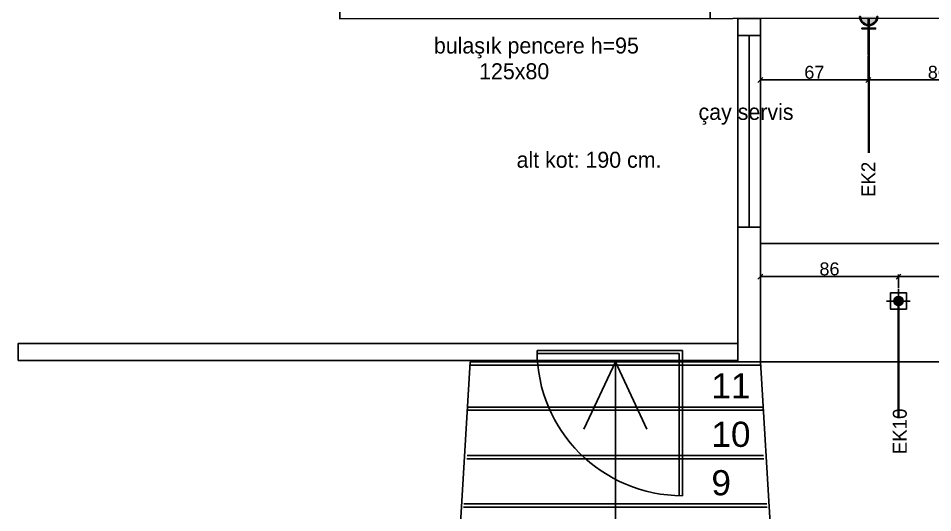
# Model space of a CAD drawing. Header units: millimetres. Extents: x -1066 to 22000, y -1118 to 1876.
# Drawn here: x 4921 to 5487, y 401 to 707 of the extents above; entities that cross this region are included whole.
import ezdxf
from ezdxf.enums import TextEntityAlignment as Align

# ---------------------------------------------------------------- set-up
doc = ezdxf.new("R2010")
doc.units = ezdxf.units.MM
for name, color, linetype in [('-DWG_ANA', 7, 'Continuous'), ('DUVAR', 1, 'Continuous'), ('ELEKTRİK', 10, 'Continuous'), ('kapı ABD', 55, 'Continuous')]:
    doc.layers.add(name, color=color, linetype=linetype)
doc.layers.add('ELK', color=1, linetype='Continuous', lineweight=35)
doc.styles.get("Standard").update_dxf_attribs({"font": 'arial.ttf'})
doc.styles.add('TAKSİM', font='GOTHIC.TTF', dxfattribs={"height": 20})
doc.dimstyles.new('OLCU50', dxfattribs={"dimtxt": 8, "dimasz": 3, "dimexe": 1.25, "dimexo": 0.625, "dimtad": 1, "dimdec": 0, "dimtxsty": 'Standard', "dimblk": 'OBLIQUE', "dimcen": 2.5, "dimclrd": 256, "dimclre": 251, "dimclrt": 25, "dimadec": 0, "dimazin": 0, "dimtfac": 1, "dimtdec": 0, "dimtmove": 0, "dimatfit": 3, "dimldrblk": 'OBLIQUE', "dimfxl": 1, "dimarcsym": 0})

# ---------------------------------------------------------------- blocks, each defined once
blk = doc.blocks.new('A$C50025146')
at = {"layer": 'ELEKTRİK'}
for points in [[(0, 5.35), (0, 5.91), (22.51, 5.91), (22.51, 5.35)], [(16.03, 9.85), (16.59, 9.85), (16.59, 1.41), (16.03, 1.41)]]:
    blk.add_hatch(color=256, dxfattribs=at).paths.add_polyline_path(points)
h = blk.add_hatch(color=256, dxfattribs=at)
edge = h.paths.add_edge_path()
edge.add_line((23.7, 11.25), (23.7, 10.69))
edge.add_ellipse((23.7, 5.63), major_axis=(3.58, -3.58), ratio=1, start_angle=135, end_angle=315)
edge.add_line((23.7, 0.56), (23.7, 0))
edge.add_ellipse((23.7, 5.63), major_axis=(3.98, 3.98), ratio=1, start_angle=45, end_angle=225, ccw=False)
at = {"layer": 'ELEKTRİK', "elevation": 0}
for points in [[(0, 5.91), (22.51, 5.91), (22.51, 5.35), (0, 5.35)], [(16.03, 1.41), (16.03, 9.85), (16.59, 9.85), (16.59, 1.41)]]:
    blk.add_lwpolyline(points, close=True, dxfattribs=at)
blk.add_lwpolyline([(23.7, 0), (23.7, 0.56, -1), (23.7, 10.69), (23.7, 11.25, 1)], format="xyb", close=True, dxfattribs=at)
blk = doc.blocks.new('A$C611F6802')
at = {"layer": '-DWG_ANA'}
h = blk.add_hatch(dxfattribs=at)
h.set_pattern_fill('ANSI31', color=1, style=0)
h.set_pattern_definition([(45, (-55670.1402, -22065.11067), (-0.08838834765, 0.08838834765), [])])
h.paths.add_polyline_path([(4.42, 7.7, 1), (10.14, 7.7, 1)])
at = {"layer": '-DWG_ANA', "color": 1}
for p, q in [((7.28, 7.7), (7.28, 15.26)), ((7.28, 15.26), (7.28, 0)), ((7.28, 7.63), (0, 7.63)), ((7.28, 7.63), (14.68, 7.63)), ((14.68, 7.63), (7.28, 7.63))]:
    blk.add_line(p, q, dxfattribs=at)
blk.add_lwpolyline([(2.28, 2.7), (12.28, 2.7), (12.28, 12.7), (2.28, 12.7)], close=True, dxfattribs=at)
blk.add_circle((7.28, 7.7), 2.86, dxfattribs=at)
blk = doc.blocks.new('_Oblique')
at = {"color": 0, "linetype": 'ByBlock', "lineweight": -2}
blk.add_line((-0.5, -0.5), (0.5, 0.5), dxfattribs=at)
blk = doc.blocks.new('*D90')
at = {"layer": 'Defpoints', "color": 0, "transparency": 16777216}
for p in [(5466.19, 547.23), (5466.19, 539.67), (5380.63, 531.08)]:
    blk.add_point(p, dxfattribs=at)
at = {"layer": 'DUVAR', "color": 251, "lineweight": -2, "transparency": 16777216}
for p, q in [((5380.63, 531.7), (5380.63, 548.48)), ((5466.19, 540.29), (5466.19, 548.48))]:
    blk.add_line(p, q, dxfattribs=at)
at = {"layer": 'DUVAR', "lineweight": -2, "transparency": 16777216}
blk.add_line((5380.63, 547.23), (5466.19, 547.23), dxfattribs=at)
at = {"layer": 'DUVAR', "lineweight": -2, "transparency": 16777216, "xscale": 3, "yscale": 3, "zscale": 3, "rotation": 180}
blk.add_blockref('_Oblique', (5380.63, 547.23), dxfattribs=at)
at = {"layer": 'DUVAR', "lineweight": -2, "transparency": 16777216, "xscale": 3, "yscale": 3, "zscale": 3}
blk.add_blockref('_Oblique', (5466.19, 547.23), dxfattribs=at)
at = {"layer": 'DUVAR', "color": 25, "transparency": 16777216, "insert": (5423.41, 551.94), "char_height": 8, "attachment_point": 5}
blk.add_mtext('86', dxfattribs=at)
blk = doc.blocks.new('*D91')
at = {"layer": 'Defpoints', "color": 0, "transparency": 16777216}
for p in [(5531.3, 547.23), (5466.19, 539.67), (5531.3, 539.67)]:
    blk.add_point(p, dxfattribs=at)
at = {"layer": 'DUVAR', "color": 251, "lineweight": -2, "transparency": 16777216}
for p, q in [((5466.19, 540.29), (5466.19, 548.48)), ((5531.3, 540.29), (5531.3, 548.48))]:
    blk.add_line(p, q, dxfattribs=at)
at = {"layer": 'DUVAR', "lineweight": -2, "transparency": 16777216}
blk.add_line((5466.19, 547.23), (5531.3, 547.23), dxfattribs=at)
at = {"layer": 'DUVAR', "lineweight": -2, "transparency": 16777216, "xscale": 3, "yscale": 3, "zscale": 3, "rotation": 180}
blk.add_blockref('_Oblique', (5466.19, 547.23), dxfattribs=at)
at = {"layer": 'DUVAR', "lineweight": -2, "transparency": 16777216, "xscale": 3, "yscale": 3, "zscale": 3}
blk.add_blockref('_Oblique', (5531.3, 547.23), dxfattribs=at)
at = {"layer": 'DUVAR', "color": 25, "transparency": 16777216, "insert": (5498.74, 551.94), "char_height": 8, "attachment_point": 5}
blk.add_mtext('65', dxfattribs=at)
blk = doc.blocks.new('*D93')
at = {"layer": 'Defpoints', "color": 0, "transparency": 16777216}
for p in [(5380.63, 707.07), (5447.45, 684.56), (5447.45, 668.97)]:
    blk.add_point(p, dxfattribs=at)
at = {"layer": 'DUVAR', "color": 251, "lineweight": -2, "transparency": 16777216}
for p, q in [((5380.63, 706.44), (5380.63, 667.72)), ((5447.45, 683.93), (5447.45, 667.72))]:
    blk.add_line(p, q, dxfattribs=at)
at = {"layer": 'DUVAR', "lineweight": -2, "transparency": 16777216}
blk.add_line((5380.63, 668.97), (5447.45, 668.97), dxfattribs=at)
at = {"layer": 'DUVAR', "lineweight": -2, "transparency": 16777216, "xscale": 3, "yscale": 3, "zscale": 3, "rotation": 180}
blk.add_blockref('_Oblique', (5380.63, 668.97), dxfattribs=at)
at = {"layer": 'DUVAR', "lineweight": -2, "transparency": 16777216, "xscale": 3, "yscale": 3, "zscale": 3}
blk.add_blockref('_Oblique', (5447.45, 668.97), dxfattribs=at)
at = {"layer": 'DUVAR', "color": 25, "transparency": 16777216, "insert": (5414.04, 673.68), "char_height": 8, "attachment_point": 5}
blk.add_mtext('67', dxfattribs=at)
blk = doc.blocks.new('*D94')
at = {"layer": 'Defpoints', "color": 0, "transparency": 16777216}
for p in [(5447.45, 684.56), (5533.61, 684.56), (5533.61, 668.97)]:
    blk.add_point(p, dxfattribs=at)
at = {"layer": 'DUVAR', "color": 251, "lineweight": -2, "transparency": 16777216}
for p, q in [((5447.45, 683.93), (5447.45, 667.72)), ((5533.61, 683.93), (5533.61, 667.72))]:
    blk.add_line(p, q, dxfattribs=at)
at = {"layer": 'DUVAR', "lineweight": -2, "transparency": 16777216}
blk.add_line((5447.45, 668.97), (5533.61, 668.97), dxfattribs=at)
at = {"layer": 'DUVAR', "lineweight": -2, "transparency": 16777216, "xscale": 3, "yscale": 3, "zscale": 3, "rotation": 180}
blk.add_blockref('_Oblique', (5447.45, 668.97), dxfattribs=at)
at = {"layer": 'DUVAR', "lineweight": -2, "transparency": 16777216, "xscale": 3, "yscale": 3, "zscale": 3}
blk.add_blockref('_Oblique', (5533.61, 668.97), dxfattribs=at)
at = {"layer": 'DUVAR', "color": 25, "transparency": 16777216, "insert": (5490.53, 673.68), "char_height": 8, "attachment_point": 5}
blk.add_mtext('86', dxfattribs=at)
blk = doc.blocks.new('rtyjjkw5')
at = {"layer": 'kapı ABD', "color": 7}
for p, q in [((-2, 2), (-2, 90)), ((0, 0), (0, 90)), ((-2, 2), (-90, 2)), ((0, 0), (-90, 0))]:
    blk.add_line(p, q, dxfattribs=at)
blk.add_arc((0, 0), 90, 90, 180, dxfattribs=at)

msp = doc.modelspace()

# ---------------------------------------------------------------- linework, layer by layer
for p, q in [((5349.53, 706.9), (5349.53, 719.75)), ((5380.63, 696.48), (5366.7, 696.48)), ((5373.66, 696.48), (5373.66, 577.85)), ((5366.7, 577.85), (5380.63, 577.85))]:
    msp.add_line(p, q)
for points in [[(5117.4, 1080.11), (5120.02, 874.78), (5120.02, 874.78), (5120.02, 863.22), (5120.02, 863.22), (5120.02, 706.84), (5606.95, 707.26), (5606.95, 707.26)], [(5366.7, 552.32), (5366.7, 707.07), (5380.63, 707.07), (5380.63, 494.46), (5366.7, 494.46), (5366.7, 552.32)]]:
    msp.add_lwpolyline(points)
msp.add_lwpolyline([(4920.88, 495.31), (5366.7, 495.31), (5366.7, 505.83), (4920.88, 505.83)], close=True)
at = {"layer": 'DUVAR'}
for p, q in [((5200.89, 494.45), (5180.76, 164.45)), ((5200.89, 494.45), (5380.63, 494.45)), ((5290.76, 494.45), (5271.32, 452.78)), ((5290.76, 192.45), (5290.76, 494.45)), ((5290.76, 494.45), (5310.2, 452.78)), ((5400.76, 164.45), (5380.63, 494.45)), ((5380.76, 492.45), (5200.76, 492.45)), ((5200.76, 492.45), (5380.76, 492.45)), ((5198.89, 466.45), (5382.63, 466.45)), ((5198.76, 464.45), (5382.76, 464.45)), ((5198.89, 436.45), (5382.63, 436.45)), ((5198.76, 434.45), (5382.76, 434.45)), ((5196.76, 404.45), (5384.76, 404.45)), ((5196.89, 406.45), (5384.63, 406.45))]:
    msp.add_line(p, q, dxfattribs=at)
msp.add_lwpolyline([(5380.63, 567.71), (5842.63, 567.71), (5842.63, 494.45), (5380.63, 494.45)], close=True, dxfattribs=at)
at = {"layer": 'ELK', "color": 1}
for p, q in [((5447.73, 623.81), (5447.73, 707.07)), ((5466.19, 459.64), (5466.19, 532.11))]:
    msp.add_line(p, q, dxfattribs=at)

# ---------------------------------------------------------------- block references
at = {"layer": '-DWG_ANA', "color": 0, "xscale": -1}
msp.add_blockref('A$C611F6802', (5473.47, 524.41), dxfattribs=at)
at = {"xscale": -1, "rotation": 180}
msp.add_blockref('rtyjjkw5', (5332.26, 501.56), dxfattribs=at)
at = {"layer": 'ELEKTRİK', "xscale": -1, "rotation": 270}
msp.add_blockref('A$C50025146', (5442.1, 684.56, 0), dxfattribs=at)

# ---------------------------------------------------------------- texts
at = {"style": 'TAKSİM'}
for s, p in [('bulaşık pencere h=95', (5178.35, 685.35, 0)), ('125x80', (5206.37, 669.42, 0)), ('çay servis', (5342.29, 644.26, 0)), ('alt kot: 190 cm.', (5229.57, 614.62, 0))]:
    msp.add_text(s, height=9.9, dxfattribs=at).set_placement(p)
for s, height, p in [('11', 15.592, (5350.27, 471.78)), ('10', 15.592, (5350.27, 441.78)), ('9', 15.59, (5350.27, 411.78))]:
    msp.add_text(s, height=height).set_placement(p)
at = {"layer": 'ELK', "color": 1, "style": 'TAKSİM'}
msp.add_text('EK2', height=8.64, rotation=90, dxfattribs=at).set_placement((5451.82, 607.43), align=Align.CENTER)
msp.add_text('EK10', height=8.64, rotation=90, dxfattribs=at).set_placement((5471.28, 437.25))

# ---------------------------------------------------------------- dimensions: what is measured, and where the dimension line sits
at = {"layer": 'DUVAR'}
for base, p1, p2, picture, middle in [((5447.45, 668.97), (5380.63, 707.07), (5447.45, 684.56), '*D93', (5414.04, 673.68)), ((5466.19, 547.23), (5380.63, 531.08), (5466.19, 539.67), '*D90', (5423.41, 551.94))]:
    dim = msp.add_linear_dim(base=base, p1=p1, p2=p2, dimstyle='OLCU50', dxfattribs=at)
    dim.commit()
    dim.dimension.update_dxf_attribs({"geometry": picture, "text_midpoint": middle})
for base, p1, p2, picture, middle in [((5533.61, 668.97), (5447.45, 684.56), (5533.61, 684.56), '*D94', (5490.53, 673.68)), ((5531.3, 547.23), (5466.19, 539.67), (5531.3, 539.67), '*D91', (5498.74, 551.94))]:
    dim = msp.add_linear_dim(base=base, p1=p1, p2=p2, dimstyle='OLCU50', override={"dimtmove": 1}, dxfattribs=at)
    dim.commit()
    dim.dimension.update_dxf_attribs({"geometry": picture, "text_midpoint": middle})

doc.saveas('drawing.dxf')
